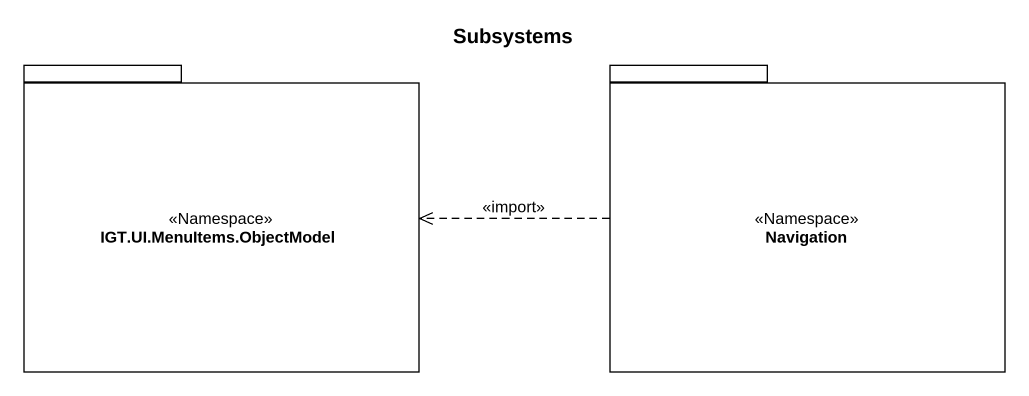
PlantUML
@startuml
title Subsystems
package "IGT.UI.MenuItems.ObjectModel" as IGT_UI_MenuItems_ObjectModel <<Namespace>> {
}
package Navigation <<Namespace>> {
}
Navigation .left.> IGT_UI_MenuItems_ObjectModel : <<import>>
@enduml
